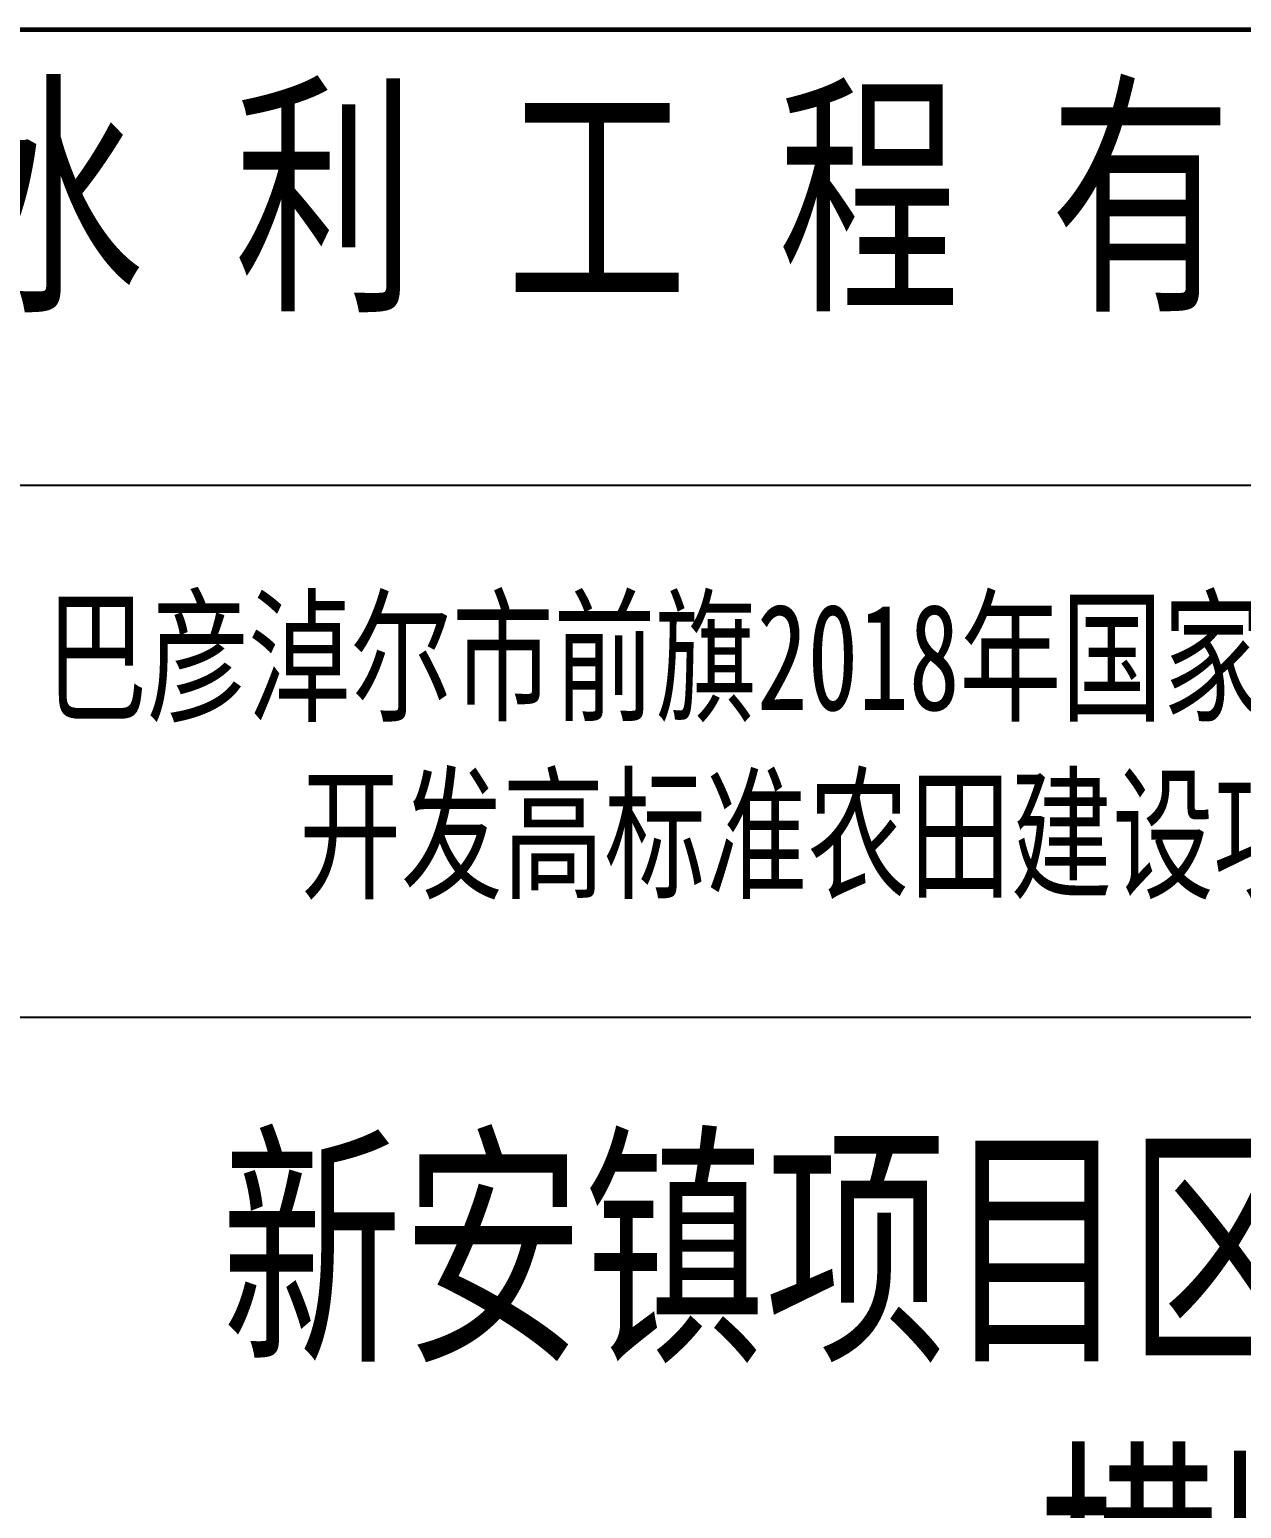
# Model space of a CAD drawing. Extents: x 695776 to 1250176, y 4443437 to 9025597.
# Drawn here: x 1140459 to 1144286, y 4541700 to 4546370 of the extents above; entities that cross this region are included whole.
import ezdxf

# ---------------------------------------------------------------- set-up
doc = ezdxf.new("R2010")
doc.units = 0
doc.header["$LTSCALE"] = 0.5
doc.layers.add('图框', color=7, linetype='CONTINUOUS')
doc.styles.add('仿宋', font='仿宋_GB2312.ttf', dxfattribs={"width": 0.7})

msp = doc.modelspace()

# ---------------------------------------------------------------- linework, layer by layer
at = {"layer": '图框', "color": 7, "lineweight": 60}
msp.add_line((1134376.0415, 4546369.6039), (1148776.0415, 4546369.6039), dxfattribs=at)
at = {"layer": '图框', "color": 7}
for p, q in [((1148776.0415, 4544929.6039), (1134376.0415, 4544929.6039)), ((1148776.0415, 4543249.6039), (1134376.0415, 4543249.6039))]:
    msp.add_line(p, q, dxfattribs=at)

# ---------------------------------------------------------------- texts
at = {"layer": '图框', "linetype": 'Continuous', "style": '仿宋'}
for s, insert, char_height, width, attachment_point in [('\u3000内 蒙 古 恒 源 水 利 工 程 有 限 公 司', (1135381.4285, 4546143.2943), 600, 12975.456, 1), ('巴彦淖尔市前旗2018年国家农业综合开发高标准农田建设项目', (1143076.0415, 4544089.6039), 336, 5400, 5), ('新安镇项目区废弃机耕路四横断图', (1144500.8134, 4541989.6039), 600, 6975.259258, 5)]:
    msp.add_mtext(s, dxfattribs=dict(at, insert=insert, char_height=char_height, width=width, attachment_point=attachment_point))

doc.saveas('drawing.dxf')
